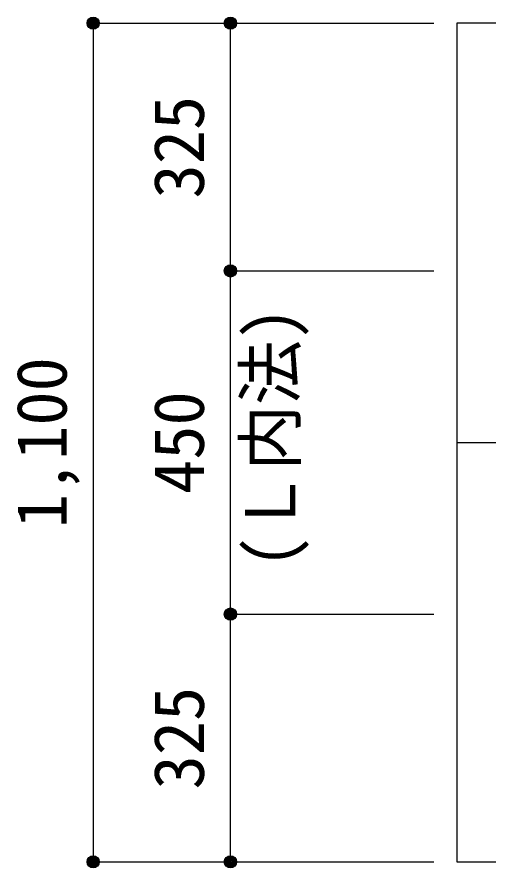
# Model space of a CAD drawing. Units: millimetres at full size, sheet at 1:30. Extents: x -5973 to 5954, y -4195 to 4201.
# Drawn here: x -575 to 45, y -2233 to -1117 of the extents above; entities that cross this region are included whole.
import ezdxf
from ezdxf.enums import TextEntityAlignment as Align

# ---------------------------------------------------------------- set-up
doc = ezdxf.new("R2010")
doc.units = ezdxf.units.MM
doc.header["$LTSCALE"] = 30
doc.header["$PDMODE"] = 32
doc.header["$PDSIZE"] = 15
doc.linetypes.add('CHAIN1', pattern=[8, 5, -1, 1, -1])
for name, color, linetype in [('0-1_躯体線', 2, 'Continuous'), ('0-7_文字', 4, 'Continuous'), ('0-D_寸法', 4, 'Continuous')]:
    doc.layers.add(name, color=color, linetype=linetype)
doc.styles.add('ＭＳ ゴシック', font='')
doc.styles.get('ＭＳ ゴシック').set_extended_font_data('MS Gothic')

msp = doc.modelspace()

# ---------------------------------------------------------------- linework, layer by layer
at = {"layer": '0-1_躯体線'}
for p, q in [((1502.44, -1124.89), (2.44, -1124.89)), ((2.44, -1124.89), (2.44, -2224.89)), ((2.44, -2224.89), (270.94, -2224.89))]:
    msp.add_line(p, q, dxfattribs=at)
at = {"layer": '0-D_寸法'}
for p, q in [((-474.6, -1124.89), (-474.6, -2224.89)), ((-474.6, -1124.89), (-294.6, -1124.89)), ((-474.6, -1124.89), (-294.6, -1124.89)), ((-474.6, -1124.89), (-474.6, -2224.89)), ((-294.6, -1449.89), (-294.6, -1124.89)), ((-294.6, -1124.89), (-27.56, -1124.89)), ((-294.6, -1899.89), (-294.6, -1449.89)), ((-294.6, -1449.89), (-27.56, -1449.89)), ((-294.6, -2224.89), (-294.6, -1899.89)), ((-294.6, -1899.89), (-27.56, -1899.89)), ((-474.6, -2224.89), (-294.6, -2224.89)), ((-294.6, -2224.89), (-27.56, -2224.89)), ((-294.6, -2224.89), (-27.56, -2224.89))]:
    msp.add_line(p, q, dxfattribs=at)
at = {"layer": '0-D_寸法', "linetype": 'CHAIN1'}
msp.add_line((2.44, -1674.89), (1102.44, -1674.89), dxfattribs=at)
at = {"layer": '0-D_寸法'}
for centre, radius in [((-474.6, -1124.89), 8), ((-474.6, -1124.89), 7.2), ((-474.6, -1124.89), 6.4), ((-474.6, -1124.89), 5.6), ((-474.6, -1124.89), 4.8), ((-474.6, -1124.89), 4), ((-474.6, -1124.89), 3.2), ((-474.6, -1124.89), 2.4), ((-474.6, -1124.89), 1.6), ((-474.6, -1124.89), 0.8), ((-294.6, -1124.89), 8), ((-294.6, -1124.89), 7.2), ((-294.6, -1124.89), 6.4), ((-294.6, -1124.89), 5.6), ((-294.6, -1124.89), 4.8), ((-294.6, -1124.89), 4), ((-294.6, -1124.89), 3.2), ((-294.6, -1124.89), 2.4), ((-294.6, -1124.89), 1.6), ((-294.6, -1124.89), 0.8), ((-294.6, -1449.89), 8), ((-294.6, -1449.89), 7.2), ((-294.6, -1449.89), 6.4), ((-294.6, -1449.89), 5.6), ((-294.6, -1449.89), 4.8), ((-294.6, -1449.89), 4), ((-294.6, -1449.89), 3.2), ((-294.6, -1449.89), 2.4), ((-294.6, -1449.89), 1.6), ((-294.6, -1449.89), 0.8), ((-294.6, -1899.89), 8), ((-294.6, -1899.89), 7.2), ((-294.6, -1899.89), 6.4), ((-294.6, -1899.89), 5.6), ((-294.6, -1899.89), 4.8), ((-294.6, -1899.89), 4), ((-294.6, -1899.89), 3.2), ((-294.6, -1899.89), 2.4), ((-294.6, -1899.89), 1.6), ((-294.6, -1899.89), 0.8), ((-474.6, -2224.89), 8), ((-474.6, -2224.89), 7.2), ((-474.6, -2224.89), 6.4), ((-474.6, -2224.89), 5.6), ((-474.6, -2224.89), 4.8), ((-294.6, -2224.89), 8), ((-294.6, -2224.89), 7.2), ((-294.6, -2224.89), 6.4), ((-294.6, -2224.89), 5.6), ((-294.6, -2224.89), 4.8), ((-474.6, -2224.89), 4), ((-474.6, -2224.89), 3.2), ((-474.6, -2224.89), 2.4), ((-474.6, -2224.89), 1.6), ((-474.6, -2224.89), 0.8), ((-294.6, -2224.89), 4), ((-294.6, -2224.89), 3.2), ((-294.6, -2224.89), 2.4), ((-294.6, -2224.89), 1.6), ((-294.6, -2224.89), 0.8)]:
    msp.add_circle(centre, radius, dxfattribs=at)
at = {"layer": '0-D_寸法', "color": 7}
for p in [(-474.6, -1124.89), (-294.6, -1124.89), (-294.6, -1449.89), (-294.6, -1449.89), (-294.6, -1899.89), (-474.6, -2224.89), (-294.6, -2224.89)]:
    msp.add_point(p, dxfattribs=at)

# ---------------------------------------------------------------- texts
at = {"layer": '0-7_文字', "style": 'ＭＳ ゴシック', "width": 0.95}
msp.add_text('(Ｌ内法)', height=65.98, rotation=90, dxfattribs=at).set_placement((-189.55, -1839.49), align=Align.BOTTOM_LEFT)
at = {"layer": '0-D_寸法', "style": 'ＭＳ ゴシック'}
for s, p in [('325', (-309.6, -1354.89)), ('1,100', (-489.6, -1787.39)), ('450', (-309.6, -1742.39)), ('325', (-309.6, -2129.89))]:
    msp.add_text(s, height=65.98, rotation=90, dxfattribs=at).set_placement(p, align=Align.BOTTOM_LEFT)

doc.saveas('drawing.dxf')
